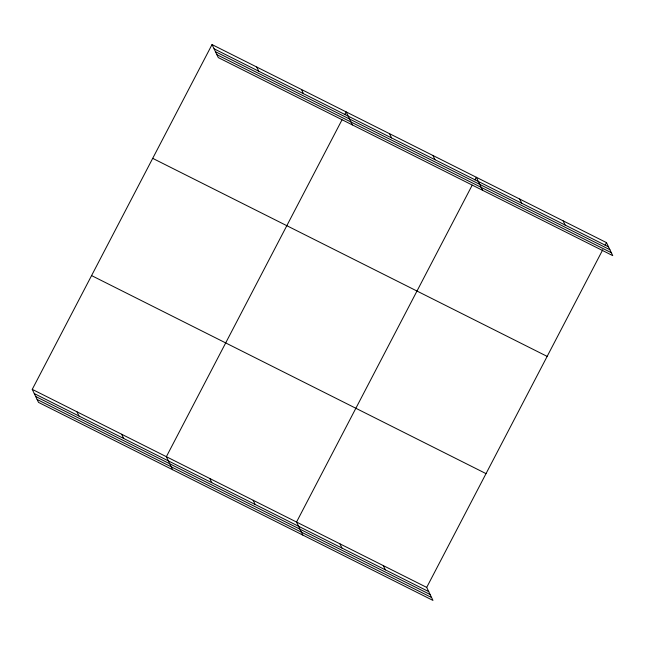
<?xml version="1.0" encoding="UTF-8"?>
<svg xmlns="http://www.w3.org/2000/svg" width="645" height="645" viewBox="0 0 645 645"><rect width="100%" height="100%" fill="white"/><g stroke="black" fill="none" stroke-linecap="round" stroke-linejoin="round"><path stroke-width="0.97" d="M32.25 389.362L426.7 587.401L432.972 600.422L38.515 402.383L32.25 389.362L212.028 44.578L606.485 242.617L612.75 255.638L218.3 57.599L212.028 44.578M342.003 119.849L166.362 456.7L172.626 469.721M344.769 114.552L346.147 111.908L352.412 124.928M472.172 185.204L296.531 522.055L302.803 535.068M474.938 179.907L476.316 177.262L482.581 190.283M426.7 587.401L602.801 249.671M605.107 245.261L606.485 242.617M214.059 48.794L608.509 246.833M215.454 51.697L609.912 249.736M216.897 54.688L611.355 252.727M152.704 158.356L547.154 356.395M91.574 275.584L486.032 473.624M34.282 393.579L428.731 591.618M35.677 396.481L430.126 594.529M37.12 399.481L431.57 597.52M563.093 220.832L565.125 225.049M519.701 199.047L521.732 203.264M432.924 155.477L434.956 159.694M389.532 133.692L391.563 137.909M301.441 89.462L303.472 93.678M256.734 67.024L258.766 71.232M383.315 565.617L385.339 569.833M339.923 543.832L341.955 548.048M253.146 500.27L255.17 504.479M209.754 478.485L211.786 482.694M121.663 434.254L123.687 438.471M76.957 411.808L78.98 416.025"/></g></svg>
